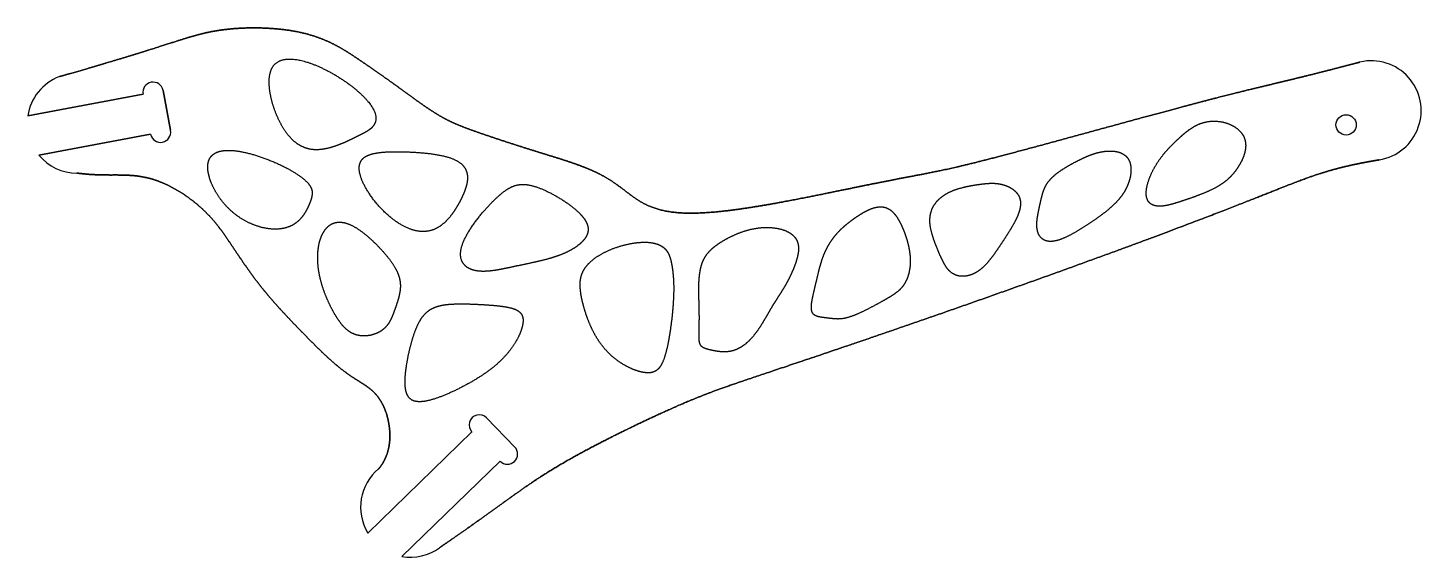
# Model space of a CAD drawing. Header units: millimetres. Extents: x 503 to 914, y -27 to 129.
import ezdxf

# ---------------------------------------------------------------- set-up
doc = ezdxf.new("R2010")
doc.units = ezdxf.units.MM
doc.layers.get('0').update_dxf_attribs({"linetype": 'CONTINUOUS'})

msp = doc.modelspace()

# ---------------------------------------------------------------- linework, layer by layer
for p, q in [((502.55, 102.89), (536.58, 109.32)), ((536.58, 109.32), (502.55, 102.89)), ((542.48, 110.44), (544.71, 98.65)), ((544.71, 98.65), (542.48, 110.44)), ((538.81, 97.53), (505.83, 91.29)), ((505.83, 91.29), (538.81, 97.53)), ((638.06, 13.72), (646.41, 5.11)), ((646.41, 5.11), (638.06, 13.72)), ((602.97, -20.29), (633.75, 9.55)), ((642.1, 0.93), (613.08, -27.2)), ((613.08, -27.2), (642.1, 0.93))]:
    msp.add_line(p, q)
msp.add_circle((892.04, 100.26), 3)
for centre, radius, start, end in [((899.49, 104.46), 14.73, -80.7904, 103.1145), ((899.49, 104.46), 14.73, -80.7904, 103.1145), ((517.12, 100.75), 14.73, 110.9193, 171.679), ((517.12, 100.75), 14.73, 110.9193, 171.679), ((539.53, 109.88), 3, 10.7125, 190.7125), ((539.53, 109.88), 3, 10.7125, 190.7125), ((541.76, 98.09), 3, -169.2875, 10.7125), ((541.76, 98.09), 3, -169.2875, 10.7125), ((517.12, 100.75), 14.73, 219.9741, 269.7235), ((517.12, 100.75), 14.73, 219.9741, 269.7235), ((635.91, 11.63), 3, 44.1029, 224.1029), ((635.91, 11.63), 3, 44.1029, 224.1029), ((644.26, 3.02), 3, -135.8971, 44.1029), ((644.26, 3.02), 3, -135.8971, 44.1029), ((615.58, -12.69), 14.73, 129.6962, 211.0749), ((615.58, -12.69), 14.73, 260.2238, 305.8032), ((615.58, -12.69), 14.73, 260.2238, 305.8032)]:
    msp.add_arc(centre, radius, start, end)
for points in [[(511.86, 114.51), (513.53, 114.98), (516.77, 115.91), (521.38, 117.24), (527, 118.9), (533.16, 120.76), (538.51, 122.42), (543.09, 123.88), (547.01, 125.15), (550.44, 126.22), (553.61, 127.12), (556.8, 127.84), (560.26, 128.4), (564.18, 128.79), (568.58, 128.97), (573.31, 128.88), (578.12, 128.48), (582.78, 127.73), (587.05, 126.61), (590.85, 125.17), (594.19, 123.49), (597.19, 121.67), (600.01, 119.79), (602.78, 117.9), (605.6, 115.95), (608.53, 113.9), (611.58, 111.71), (614.71, 109.43), (617.83, 107.15), (620.85, 105.03), (623.74, 103.18), (626.5, 101.65), (629.28, 100.36), (632.26, 99.2), (635.59, 98.01), (639.37, 96.72), (643.55, 95.34), (648.03, 93.89), (652.65, 92.44), (657.26, 91.03), (661.67, 89.65), (665.77, 88.25), (669.47, 86.77), (672.73, 85.15), (675.58, 83.37), (678.12, 81.49), (680.51, 79.61), (682.95, 77.86), (685.64, 76.36), (688.77, 75.19), (692.5, 74.42), (696.92, 74.09), (702.05, 74.19), (707.83, 74.69), (714.11, 75.51), (720.72, 76.59), (727.45, 77.82), (734.08, 79.13), (740.42, 80.42), (746.31, 81.63), (751.65, 82.72), (756.38, 83.67), (760.54, 84.48), (764.21, 85.18), (767.58, 85.81), (770.93, 86.47), (774.57, 87.24), (778.82, 88.22), (783.91, 89.47), (789.96, 91.04), (796.93, 92.88), (804.64, 94.97), (812.86, 97.21), (821.27, 99.51), (829.58, 101.78), (837.48, 103.92), (844.73, 105.87), (851.2, 107.57), (856.85, 109.02), (861.79, 110.25), (866.17, 111.32), (870.2, 112.28), (874.1, 113.21), (878.05, 114.17), (882.17, 115.19), (886.52, 116.29), (890.23, 117.24), (893.14, 118), (895.13, 118.53), (896.14, 118.8)], [(896.14, 118.8), (895.13, 118.53), (893.14, 118), (890.23, 117.24), (886.52, 116.29), (882.17, 115.19), (878.05, 114.17), (874.1, 113.21), (870.2, 112.28), (866.17, 111.32), (861.79, 110.25), (856.85, 109.02), (851.2, 107.57), (844.73, 105.87), (837.48, 103.92), (829.58, 101.78), (821.27, 99.51), (812.86, 97.21), (804.64, 94.97), (796.93, 92.88), (789.96, 91.04), (783.91, 89.47), (778.82, 88.22), (774.57, 87.24), (770.93, 86.47), (767.58, 85.81), (764.21, 85.18), (760.54, 84.48), (756.38, 83.67), (751.65, 82.72), (746.31, 81.63), (740.42, 80.42), (734.08, 79.13), (727.45, 77.82), (720.72, 76.59), (714.11, 75.51), (707.83, 74.69), (702.05, 74.19), (696.92, 74.09), (692.5, 74.42), (688.77, 75.19), (685.64, 76.36), (682.95, 77.86), (680.51, 79.61), (678.12, 81.49), (675.58, 83.37), (672.73, 85.15), (669.47, 86.77), (665.77, 88.25), (661.67, 89.65), (657.26, 91.03), (652.65, 92.44), (648.03, 93.89), (643.55, 95.34), (639.37, 96.72), (635.59, 98.01), (632.26, 99.2), (629.28, 100.36), (626.5, 101.65), (623.74, 103.18), (620.85, 105.03), (617.83, 107.15), (614.71, 109.43), (611.58, 111.71), (608.53, 113.9), (605.6, 115.95), (602.78, 117.9), (600.01, 119.79), (597.19, 121.67), (594.19, 123.49), (590.85, 125.17), (587.05, 126.61), (582.78, 127.73), (578.12, 128.48), (573.31, 128.88), (568.58, 128.97), (564.18, 128.79), (560.26, 128.4), (556.8, 127.84), (553.61, 127.12), (550.44, 126.22), (547.01, 125.15), (543.09, 123.88), (538.51, 122.42), (533.16, 120.76), (527, 118.9), (521.38, 117.24), (516.77, 115.91), (513.53, 114.98), (511.86, 114.51)], [(599.29, 96.55), (599.59, 96.7), (600.15, 96.98), (600.93, 97.36), (601.87, 97.83), (603.01, 98.47), (604.16, 99.3), (605.13, 100.45), (605.59, 102.01), (605.22, 104.03), (603.81, 106.45), (601.38, 109.15), (598.08, 111.95), (594.16, 114.62), (589.95, 116.94), (585.78, 118.7), (581.98, 119.71), (578.8, 119.88), (576.4, 119.17), (574.81, 117.68), (573.95, 115.55), (573.72, 112.98), (573.97, 110.16), (574.59, 107.26), (575.49, 104.42), (576.61, 101.74), (577.92, 99.32), (579.39, 97.2), (581.02, 95.46), (582.8, 94.13), (584.75, 93.25), (586.85, 92.83), (589.08, 92.87), (591.39, 93.31), (593.69, 94.04), (595.84, 94.91), (597.37, 95.62), (598.38, 96.11), (599, 96.41), (599.29, 96.55)], [(861.56, 97.21), (861.38, 97.52), (860.97, 98.12), (860.21, 98.95), (858.92, 99.91), (856.97, 100.8), (854.82, 101.32), (852.64, 101.45), (850.55, 101.19), (848.62, 100.57), (846.88, 99.68), (845.32, 98.6), (843.89, 97.42), (842.54, 96.21), (841.24, 94.97), (839.95, 93.67), (838.65, 92.26), (837.37, 90.67), (836.11, 88.87), (834.95, 86.87), (833.97, 84.74), (833.25, 82.61), (832.89, 80.63), (832.96, 78.94), (833.46, 77.64), (834.34, 76.78), (835.5, 76.31), (836.81, 76.17), (838.16, 76.27), (839.55, 76.54), (841.02, 76.94), (842.61, 77.44), (844.37, 78.02), (846.28, 78.67), (848.29, 79.39), (850.34, 80.19), (852.32, 81.06), (854.17, 82.04), (855.83, 83.12), (857.31, 84.32), (858.6, 85.65), (859.74, 87.11), (860.74, 88.69), (861.58, 90.37), (862.19, 92.13), (862.47, 93.9), (862.36, 95.28), (862.05, 96.28), (861.74, 96.91), (861.56, 97.21)], [(585.34, 76.04), (585.46, 76.3), (585.68, 76.79), (585.97, 77.5), (586.28, 78.38), (586.54, 79.39), (586.61, 80.39), (586.41, 81.43), (585.81, 82.55), (584.71, 83.76), (583.09, 85.08), (580.97, 86.46), (578.42, 87.86), (575.56, 89.2), (572.51, 90.43), (569.42, 91.47), (566.42, 92.24), (563.64, 92.7), (561.19, 92.81), (559.13, 92.53), (557.52, 91.86), (556.4, 90.82), (555.77, 89.43), (555.59, 87.75), (555.83, 85.85), (556.42, 83.81), (557.33, 81.71), (558.51, 79.62), (559.95, 77.59), (561.63, 75.69), (563.54, 73.97), (565.67, 72.45), (567.98, 71.2), (570.42, 70.24), (572.89, 69.61), (575.31, 69.36), (577.58, 69.5), (579.61, 70.02), (581.34, 70.89), (582.75, 72.04), (583.86, 73.37), (584.55, 74.47), (584.97, 75.27), (585.23, 75.79), (585.34, 76.04)], [(630.01, 77.31), (630.21, 77.68), (630.59, 78.4), (631.09, 79.45), (631.66, 80.78), (632.18, 82.37), (632.48, 83.96), (632.48, 85.55), (632.05, 87.1), (631.08, 88.51), (629.46, 89.71), (627.2, 90.66), (624.36, 91.36), (621.08, 91.85), (617.52, 92.17), (613.89, 92.33), (610.39, 92.37), (607.2, 92.23), (604.49, 91.85), (602.38, 91.13), (600.98, 89.98), (600.32, 88.35), (600.41, 86.25), (601.21, 83.76), (602.62, 81.03), (604.55, 78.22), (606.85, 75.5), (609.42, 73.06), (612.11, 71.06), (614.83, 69.6), (617.47, 68.77), (619.98, 68.61), (622.27, 69.1), (624.33, 70.18), (626.12, 71.7), (627.67, 73.52), (628.71, 75.06), (629.4, 76.2), (629.81, 76.95), (630.01, 77.31)], [(827.13, 90.88), (826.94, 91.08), (826.52, 91.44), (825.81, 91.9), (824.69, 92.33), (823.13, 92.57), (821.49, 92.56), (819.87, 92.35), (818.29, 91.98), (816.75, 91.47), (815.21, 90.84), (813.63, 90.11), (811.98, 89.27), (810.28, 88.35), (808.58, 87.34), (806.97, 86.26), (805.54, 85.11), (804.35, 83.91), (803.45, 82.65), (802.81, 81.34), (802.35, 79.96), (801.98, 78.51), (801.65, 76.99), (801.29, 75.41), (800.96, 73.8), (800.7, 72.18), (800.6, 70.61), (800.74, 69.14), (801.16, 67.84), (801.88, 66.81), (802.88, 66.1), (804.13, 65.76), (805.6, 65.81), (807.24, 66.22), (809, 66.93), (810.86, 67.86), (812.76, 68.95), (814.67, 70.13), (816.55, 71.36), (818.36, 72.6), (820.07, 73.85), (821.67, 75.1), (823.13, 76.37), (824.43, 77.67), (825.57, 79.02), (826.54, 80.44), (827.34, 81.94), (827.96, 83.53), (828.38, 85.18), (828.55, 86.83), (828.44, 88.4), (828.09, 89.52), (827.67, 90.25), (827.32, 90.68), (827.13, 90.88)], [(667.25, 72.03), (667.03, 72.39), (666.52, 73.12), (665.54, 74.25), (663.84, 75.79), (661.25, 77.67), (658.41, 79.41), (655.53, 80.89), (652.81, 82.01), (650.35, 82.67), (648.15, 82.79), (646.12, 82.34), (644.11, 81.29), (642.02, 79.68), (639.78, 77.56), (637.44, 75.05), (635.16, 72.27), (633.11, 69.39), (631.49, 66.56), (630.49, 63.94), (630.21, 61.65), (630.67, 59.79), (631.79, 58.4), (633.4, 57.49), (635.33, 57.01), (637.46, 56.92), (639.69, 57.12), (642.01, 57.51), (644.38, 58), (646.81, 58.52), (649.28, 59.04), (651.77, 59.57), (654.24, 60.12), (656.66, 60.74), (658.99, 61.47), (661.17, 62.33), (663.18, 63.33), (664.96, 64.47), (666.45, 65.73), (667.56, 67.11), (668.18, 68.61), (668.17, 69.91), (667.84, 70.95), (667.47, 71.66), (667.25, 72.03)], [(795.33, 79.24), (795.21, 79.49), (794.92, 79.97), (794.37, 80.63), (793.46, 81.4), (792.1, 82.13), (790.66, 82.64), (789.22, 82.93), (787.82, 83.04), (786.43, 83), (785.01, 82.87), (783.5, 82.67), (781.86, 82.42), (780.11, 82.1), (778.29, 81.68), (776.45, 81.12), (774.67, 80.37), (773.03, 79.42), (771.59, 78.26), (770.43, 76.9), (769.6, 75.36), (769.12, 73.7), (768.98, 71.93), (769.16, 70.11), (769.6, 68.25), (770.2, 66.39), (770.9, 64.54), (771.63, 62.75), (772.37, 61.04), (773.12, 59.48), (773.94, 58.1), (774.88, 56.97), (775.98, 56.13), (777.27, 55.61), (778.7, 55.44), (780.22, 55.61), (781.74, 56.1), (783.2, 56.9), (784.57, 57.95), (785.83, 59.21), (787.01, 60.62), (788.11, 62.12), (789.18, 63.67), (790.23, 65.25), (791.27, 66.84), (792.29, 68.43), (793.28, 70.04), (794.2, 71.66), (794.99, 73.29), (795.59, 74.91), (795.91, 76.47), (795.88, 77.65), (795.67, 78.47), (795.46, 78.99), (795.33, 79.24)], [(761.82, 67.67), (761.72, 67.98), (761.5, 68.59), (761.15, 69.5), (760.64, 70.67), (759.95, 72.04), (759.18, 73.28), (758.34, 74.34), (757.4, 75.18), (756.37, 75.77), (755.23, 76.08), (754, 76.1), (752.67, 75.84), (751.3, 75.34), (749.9, 74.65), (748.52, 73.85), (747.21, 72.98), (745.97, 72.09), (744.82, 71.21), (743.75, 70.32), (742.75, 69.4), (741.79, 68.41), (740.87, 67.34), (740, 66.16), (739.17, 64.87), (738.42, 63.48), (737.75, 61.99), (737.18, 60.41), (736.68, 58.75), (736.22, 57.02), (735.8, 55.23), (735.37, 53.39), (734.93, 51.55), (734.51, 49.74), (734.16, 48.05), (733.98, 46.55), (734.05, 45.32), (734.45, 44.42), (735.19, 43.85), (736.2, 43.53), (737.36, 43.36), (738.56, 43.23), (739.72, 43.08), (740.87, 42.94), (742.05, 42.88), (743.37, 42.98), (744.86, 43.32), (746.55, 43.9), (748.39, 44.69), (750.32, 45.63), (752.25, 46.64), (754.11, 47.64), (755.81, 48.59), (757.31, 49.47), (758.6, 50.29), (759.7, 51.11), (760.62, 51.98), (761.4, 52.97), (762.05, 54.11), (762.57, 55.38), (762.96, 56.78), (763.21, 58.27), (763.31, 59.81), (763.25, 61.38), (763.06, 62.96), (762.75, 64.55), (762.42, 65.81), (762.14, 66.74), (761.93, 67.36), (761.82, 67.67)], [(612.6, 53.06), (612.59, 53.41), (612.52, 54.12), (612.33, 55.19), (611.84, 56.64), (610.87, 58.49), (609.56, 60.39), (607.98, 62.34), (606.2, 64.29), (604.27, 66.2), (602.26, 67.96), (600.23, 69.49), (598.24, 70.67), (596.32, 71.41), (594.53, 71.66), (592.9, 71.38), (591.48, 70.59), (590.29, 69.34), (589.35, 67.71), (588.67, 65.76), (588.27, 63.58), (588.12, 61.24), (588.23, 58.83), (588.57, 56.41), (589.1, 54.03), (589.81, 51.72), (590.65, 49.52), (591.58, 47.42), (592.57, 45.45), (593.62, 43.62), (594.73, 41.96), (595.92, 40.5), (597.24, 39.31), (598.73, 38.44), (600.39, 37.94), (602.18, 37.83), (604.01, 38.08), (605.73, 38.66), (607.24, 39.52), (608.43, 40.59), (609.33, 41.83), (610.02, 43.2), (610.6, 44.68), (611.16, 46.25), (611.73, 47.89), (612.23, 49.58), (612.51, 50.96), (612.61, 52), (612.62, 52.71), (612.6, 53.06)], [(729.3, 66.86), (729.13, 67.1), (728.75, 67.55), (728.05, 68.17), (726.89, 68.87), (725.11, 69.51), (723.09, 69.9), (720.92, 70.03), (718.7, 69.9), (716.5, 69.53), (714.39, 68.97), (712.4, 68.25), (710.55, 67.43), (708.85, 66.55), (707.32, 65.64), (705.95, 64.72), (704.74, 63.76), (703.7, 62.74), (702.83, 61.63), (702.12, 60.38), (701.58, 58.98), (701.2, 57.42), (700.95, 55.71), (700.81, 53.88), (700.78, 51.97), (700.8, 50), (700.86, 48), (700.92, 46.01), (700.95, 44.05), (700.95, 42.15), (700.9, 40.36), (700.85, 38.72), (700.83, 37.28), (700.93, 36.11), (701.22, 35.22), (701.74, 34.62), (702.5, 34.22), (703.49, 33.93), (704.66, 33.65), (705.97, 33.39), (707.38, 33.2), (708.87, 33.17), (710.38, 33.36), (711.9, 33.84), (713.37, 34.61), (714.78, 35.64), (716.09, 36.89), (717.29, 38.3), (718.38, 39.8), (719.38, 41.35), (720.29, 42.89), (721.15, 44.4), (721.99, 45.84), (722.81, 47.22), (723.64, 48.53), (724.46, 49.81), (725.28, 51.08), (726.08, 52.36), (726.84, 53.7), (727.57, 55.1), (728.26, 56.56), (728.91, 58.08), (729.48, 59.64), (729.95, 61.21), (730.26, 62.76), (730.32, 64.25), (730.1, 65.37), (729.77, 66.14), (729.47, 66.63), (729.3, 66.86)], [(690.17, 64.19), (689.92, 64.38), (689.36, 64.73), (688.4, 65.16), (686.87, 65.54), (684.59, 65.68), (682.06, 65.49), (679.4, 64.99), (676.75, 64.24), (674.22, 63.27), (671.92, 62.13), (669.93, 60.85), (668.31, 59.48), (667.09, 58.03), (666.27, 56.51), (665.81, 54.93), (665.66, 53.27), (665.76, 51.51), (666.04, 49.65), (666.47, 47.69), (667.03, 45.65), (667.71, 43.55), (668.53, 41.44), (669.49, 39.33), (670.63, 37.29), (671.94, 35.34), (673.45, 33.51), (675.14, 31.85), (677, 30.38), (678.98, 29.14), (681, 28.15), (682.97, 27.43), (684.8, 27.01), (686.42, 26.95), (687.78, 27.28), (688.91, 28.09), (689.84, 29.44), (690.63, 31.35), (691.31, 33.79), (691.91, 36.67), (692.42, 39.82), (692.83, 43.07), (693.14, 46.23), (693.33, 49.17), (693.4, 51.76), (693.35, 53.97), (693.22, 55.85), (693.04, 57.5), (692.8, 59.02), (692.5, 60.48), (692.05, 61.88), (691.49, 62.92), (690.9, 63.6), (690.43, 64), (690.17, 64.19)], [(648.86, 42.28), (648.87, 42.57), (648.86, 43.13), (648.72, 43.89), (648.27, 44.73), (647.23, 45.54), (645.7, 46.13), (643.7, 46.56), (641.34, 46.86), (638.72, 47.08), (635.96, 47.24), (633.2, 47.36), (630.53, 47.41), (628.03, 47.37), (625.76, 47.18), (623.76, 46.78), (622.02, 46.12), (620.54, 45.17), (619.3, 43.89), (618.24, 42.29), (617.32, 40.36), (616.51, 38.16), (615.79, 35.73), (615.15, 33.14), (614.62, 30.49), (614.21, 27.88), (613.97, 25.39), (613.96, 23.15), (614.24, 21.26), (614.89, 19.8), (615.96, 18.83), (617.47, 18.4), (619.39, 18.46), (621.68, 18.95), (624.23, 19.81), (626.98, 20.94), (629.81, 22.27), (632.64, 23.75), (635.39, 25.35), (637.99, 27.07), (640.39, 28.89), (642.54, 30.81), (644.4, 32.83), (645.96, 34.89), (647.2, 36.95), (648.12, 38.93), (648.59, 40.38), (648.79, 41.38), (648.85, 41.99), (648.86, 42.28)]]:
    msp.add_open_spline(points, degree=5)
for points, knots in [([(624.19, -24.63), (625.36, -23.83), (627.66, -22.25), (630.97, -19.95), (635.1, -17.04), (639.84, -13.65), (644.23, -10.46), (648.47, -7.42), (652.85, -4.41), (657.73, -1.31), (663.34, 1.96), (669.74, 5.4), (676.63, 8.9), (683.52, 12.24), (689.96, 15.24), (695.63, 17.77), (700.6, 19.85), (705.42, 21.7), (710.91, 23.64), (717.89, 25.99), (727.01, 29.04), (738.45, 32.89), (752.06, 37.51), (767.39, 42.79), (783.79, 48.52), (800.53, 54.46), (816.82, 60.33), (831.93, 65.87), (845.26, 70.87), (856.43, 75.15), (865.35, 78.66), (872.31, 81.43), (877.82, 83.6), (882.49, 85.3), (886.9, 86.7), (891.47, 87.92), (895.41, 88.78), (898.55, 89.37), (900.73, 89.74), (901.84, 89.92)], [0.0000735, 0.0000735, 0.0000735, 0.0000735, 0.0000735, 0.0000735, 0.0285714, 0.0571429, 0.0857143, 0.1142857, 0.1428571, 0.1714286, 0.2, 0.2285714, 0.2571429, 0.2857143, 0.3142857, 0.3428571, 0.3714286, 0.4, 0.4285714, 0.4571429, 0.4857143, 0.5142857, 0.5428571, 0.5714286, 0.6, 0.6285714, 0.6571429, 0.6857143, 0.7142857, 0.7428571, 0.7714286, 0.8, 0.8285714, 0.8571429, 0.8857143, 0.9142857, 0.9428571, 0.9714286, 1, 1, 1, 1, 1, 1]), ([(901.84, 89.92), (900.73, 89.74), (898.55, 89.37), (895.41, 88.78), (891.47, 87.92), (886.9, 86.7), (882.49, 85.3), (877.82, 83.6), (872.31, 81.43), (865.35, 78.66), (856.43, 75.15), (845.26, 70.87), (831.93, 65.87), (816.82, 60.33), (800.53, 54.46), (783.79, 48.52), (767.39, 42.79), (752.06, 37.51), (738.45, 32.89), (727.01, 29.04), (717.89, 25.99), (710.91, 23.64), (705.42, 21.7), (700.6, 19.85), (695.63, 17.77), (689.96, 15.24), (683.52, 12.24), (676.63, 8.9), (669.74, 5.4), (663.34, 1.96), (657.73, -1.31), (652.85, -4.41), (648.47, -7.42), (644.23, -10.46), (639.84, -13.65), (635.1, -17.04), (630.97, -19.95), (627.66, -22.25), (625.36, -23.83), (624.19, -24.63)], [-1, -1, -1, -1, -1, -1, -0.9714286, -0.9428571, -0.9142857, -0.8857143, -0.8571429, -0.8285714, -0.8, -0.7714286, -0.7428571, -0.7142857, -0.6857143, -0.6571429, -0.6285714, -0.6, -0.5714286, -0.5428571, -0.5142857, -0.4857143, -0.4571429, -0.4285714, -0.4, -0.3714286, -0.3428571, -0.3142857, -0.2857143, -0.2571429, -0.2285714, -0.2, -0.1714286, -0.1428571, -0.1142857, -0.0857143, -0.0571429, -0.0285714, -0.0000735, -0.0000735, -0.0000735, -0.0000735, -0.0000735, -0.0000735]), ([(517.05, 86.03), (517.52, 85.96), (518.48, 85.84), (519.91, 85.69), (521.82, 85.55), (524.22, 85.46), (526.63, 85.44), (529.06, 85.46), (531.53, 85.44), (534.05, 85.29), (536.65, 84.94), (539.31, 84.3), (542.03, 83.34), (544.74, 82.09), (547.39, 80.59), (549.9, 78.91), (552.21, 77.13), (554.3, 75.29), (556.18, 73.41), (557.89, 71.45), (559.49, 69.4), (561.06, 67.2), (562.66, 64.84), (564.32, 62.34), (566.08, 59.74), (567.94, 57.08), (569.89, 54.43), (571.93, 51.81), (574.06, 49.25), (576.27, 46.74), (578.55, 44.27), (580.89, 41.79), (583.3, 39.31), (585.74, 36.81), (588.2, 34.35), (590.66, 31.98), (593.08, 29.8), (595.42, 27.87), (597.66, 26.24), (599.77, 24.89), (601.73, 23.69), (603.52, 22.48), (605.14, 21.06), (606.57, 19.28), (607.78, 17.08), (608.72, 14.53), (609.34, 11.73), (609.61, 8.85), (609.47, 6.02), (608.9, 3.36), (608.07, 1.37), (607.23, -0.01), (606.57, -0.89), (606.2, -1.33), (606.17, -1.36)], [0, 0, 0, 0, 0, 0, 0.02, 0.04, 0.06, 0.08, 0.1, 0.12, 0.14, 0.16, 0.18, 0.2, 0.22, 0.24, 0.26, 0.28, 0.3, 0.32, 0.34, 0.36, 0.38, 0.4, 0.42, 0.44, 0.46, 0.48, 0.5, 0.52, 0.54, 0.56, 0.58, 0.6, 0.62, 0.64, 0.66, 0.68, 0.7, 0.72, 0.74, 0.76, 0.78, 0.8, 0.82, 0.84, 0.86, 0.88, 0.9, 0.92, 0.94, 0.96, 0.98, 0.9815183, 0.9815183, 0.9815183, 0.9815183, 0.9815183, 0.9815183]), ([(606.17, -1.36), (606.2, -1.33), (606.57, -0.89), (607.23, -0.01), (608.07, 1.37), (608.9, 3.36), (609.47, 6.02), (609.61, 8.85), (609.34, 11.73), (608.72, 14.53), (607.78, 17.08), (606.57, 19.28), (605.14, 21.06), (603.52, 22.48), (601.73, 23.69), (599.77, 24.89), (597.66, 26.24), (595.42, 27.87), (593.08, 29.8), (590.66, 31.98), (588.2, 34.35), (585.74, 36.81), (583.3, 39.31), (580.89, 41.79), (578.55, 44.27), (576.27, 46.74), (574.06, 49.25), (571.93, 51.81), (569.89, 54.43), (567.94, 57.08), (566.08, 59.74), (564.32, 62.34), (562.66, 64.84), (561.06, 67.2), (559.49, 69.4), (557.89, 71.45), (556.18, 73.41), (554.3, 75.29), (552.21, 77.13), (549.9, 78.91), (547.39, 80.59), (544.74, 82.09), (542.03, 83.34), (539.31, 84.3), (536.65, 84.94), (534.05, 85.29), (531.53, 85.44), (529.06, 85.46), (526.63, 85.44), (524.22, 85.46), (521.82, 85.55), (519.91, 85.69), (518.48, 85.84), (517.52, 85.96), (517.05, 86.03)], [-0.9815183, -0.9815183, -0.9815183, -0.9815183, -0.9815183, -0.9815183, -0.98, -0.96, -0.94, -0.92, -0.9, -0.88, -0.86, -0.84, -0.82, -0.8, -0.78, -0.76, -0.74, -0.72, -0.7, -0.68, -0.66, -0.64, -0.62, -0.6, -0.58, -0.56, -0.54, -0.52, -0.5, -0.48, -0.46, -0.44, -0.42, -0.4, -0.38, -0.36, -0.34, -0.32, -0.3, -0.28, -0.26, -0.24, -0.22, -0.2, -0.18, -0.16, -0.14, -0.12, -0.1, -0.08, -0.06, -0.04, -0.02, 0, 0, 0, 0, 0, 0])]:
    msp.add_open_spline(points, degree=5, knots=knots)

doc.saveas('drawing.dxf')
